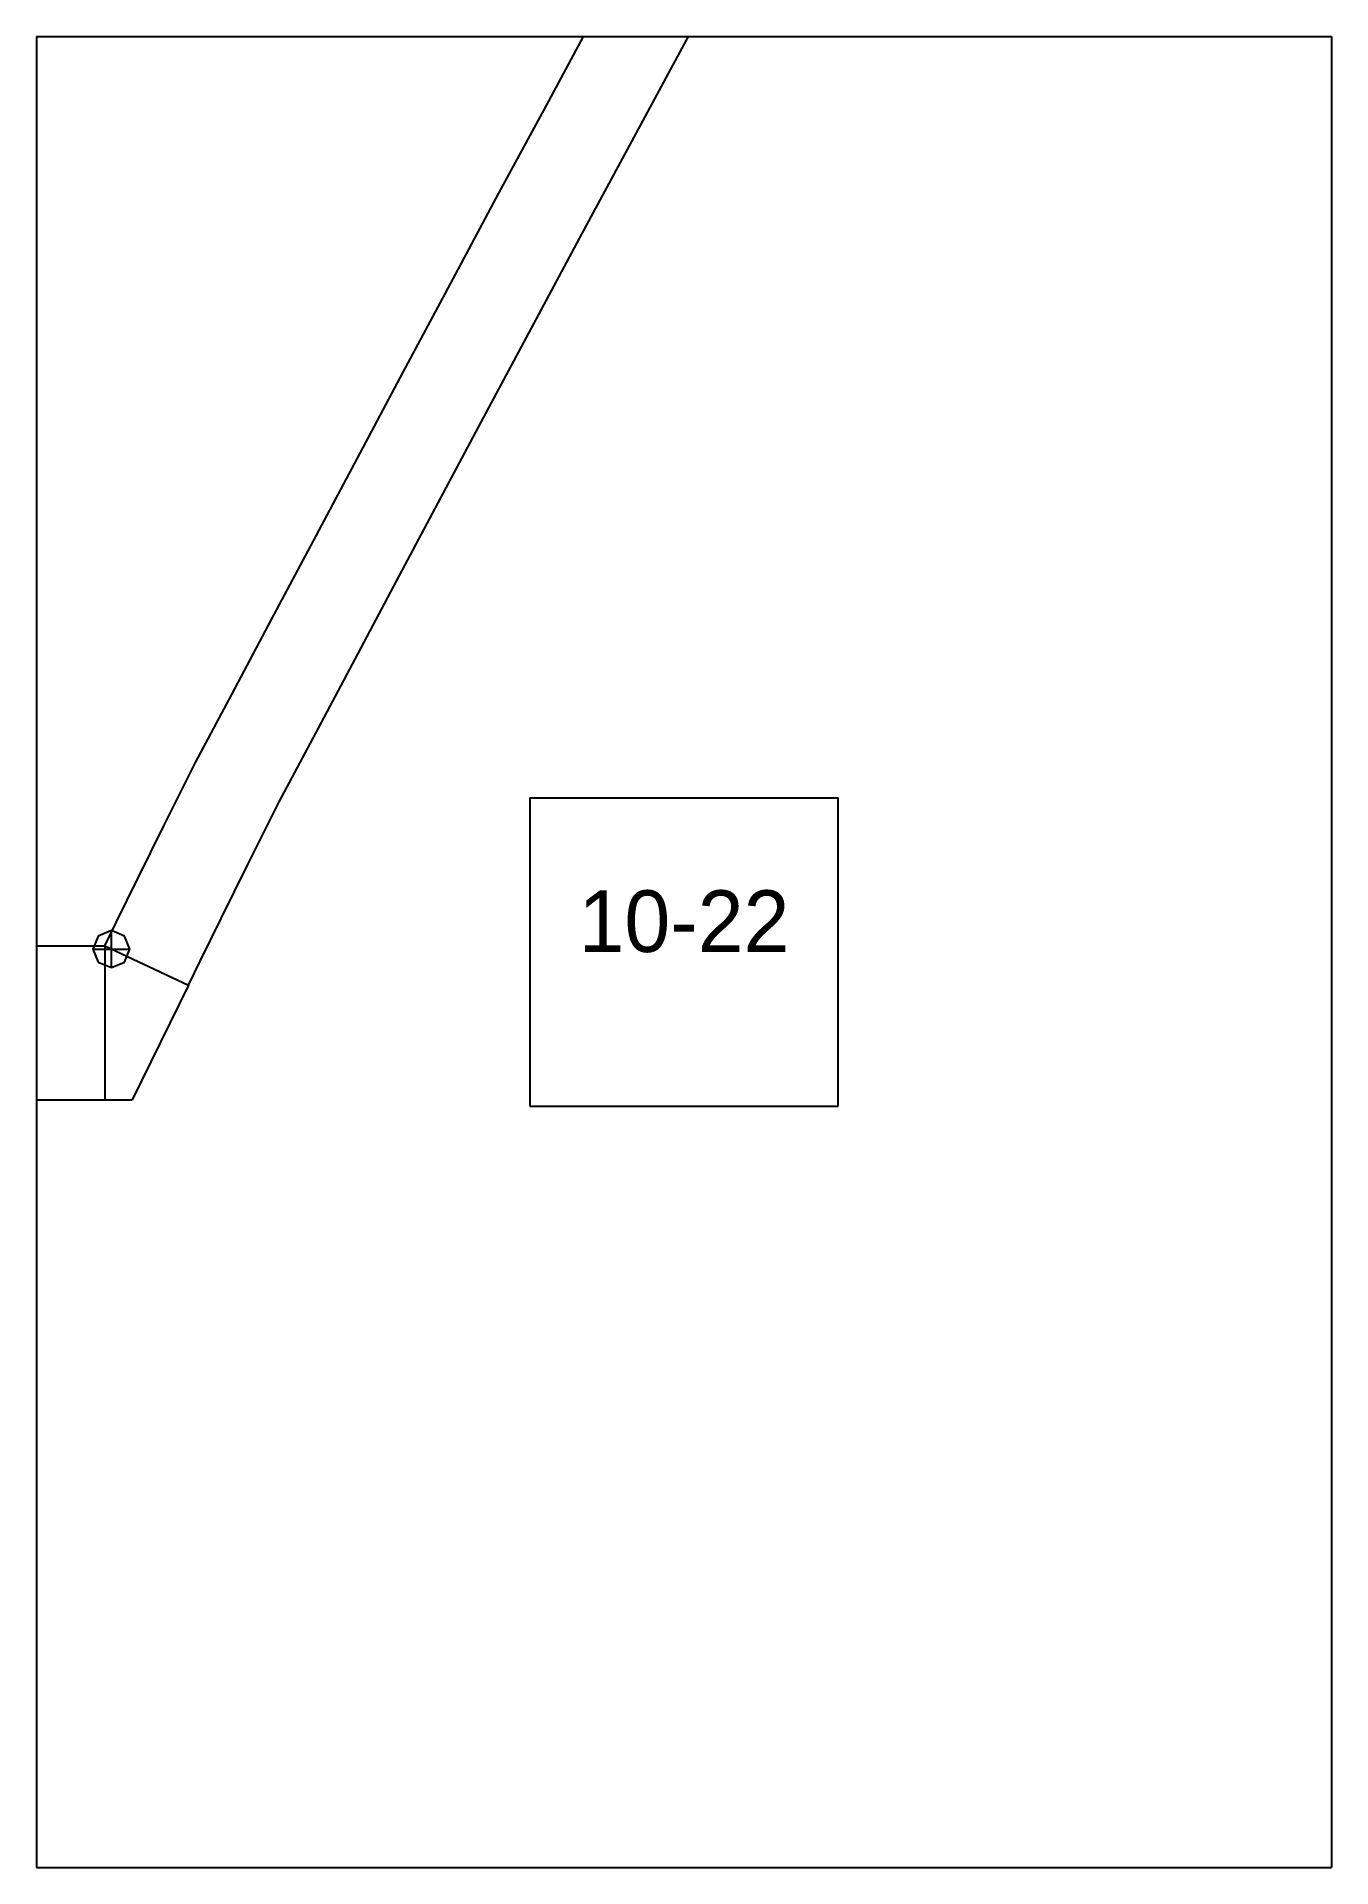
# Paper-space layout 'Plan 10-22' of a CAD drawing. Header units: metres, sheet in millimetres. Extents: x 0 to 210, y 0 to 297.
# The model-space entities are those that its viewports show. They can reach past a viewport. Long polylines and large blocks are cut down to what shows.
import ezdxf
from ezdxf.enums import TextEntityAlignment as Align

# ---------------------------------------------------------------- set-up
doc = ezdxf.new("R2010")
doc.units = ezdxf.units.M
for name, color, linetype in [('default', 7, 'Continuous'), ('TEXTLAYER', 7, 'Continuous'), ('VIEWPORTS', 7, 'Continuous')]:
    doc.layers.add(name, color=color, linetype=linetype)

msp = doc.modelspace()

# ---------------------------------------------------------------- linework, layer by layer
at = {"color": 9}
for p, q in [((4410, -2376), (4410, -2673)), ((4410, -2376), (4410, -2673)), ((4620, -2376), (4620, -2673)), ((4620, -2376), (4620, -2673)), ((4200, -2673), (4410, -2673)), ((4200, -2673), (4410, -2673)), ((4410, -2673), (4620, -2673)), ((4410, -2673), (4410, -2970)), ((4410, -2673), (4620, -2673)), ((4410, -2673), (4410, -2970)), ((4620, -2673), (4830, -2673)), ((4620, -2673), (4620, -2970)), ((4620, -2673), (4830, -2673)), ((4620, -2673), (4620, -2970)), ((4490, -2796.5), (4540, -2796.5)), ((4490, -2796.5), (4490, -2846.5)), ((4540, -2846.5), (4540, -2796.5)), ((4490, -2846.5), (4540, -2846.5)), ((4200, -2970), (4410, -2970)), ((4410, -2970), (4620, -2970)), ((4620, -2970), (4830, -2970))]:
    msp.add_line(p, q, dxfattribs=at)
at = {"layer": 'default', "color": 7, "linetype": 'Continuous'}
for p, q in [((4514.72, -2674.85), (4523.02, -2659.55)), ((4493.05, -2683.45), (4501.24, -2668.28)), ((4506.54, -2690), (4514.72, -2674.85)), ((4484.99, -2698.41), (4493.05, -2683.45)), ((4498.49, -2704.95), (4506.54, -2690)), ((4477.11, -2713.1), (4484.99, -2698.41)), ((4490.62, -2719.61), (4498.49, -2704.95)), ((4469.44, -2727.44), (4477.11, -2713.1)), ((4482.96, -2733.94), (4490.62, -2719.61)), ((4462.02, -2741.37), (4469.44, -2727.44)), ((4475.55, -2747.84), (4482.96, -2733.94)), ((4454.9, -2754.78), (4462.02, -2741.37)), ((4468.44, -2761.24), (4475.55, -2747.84)), ((4448.12, -2767.58), (4454.9, -2754.78)), ((4461.67, -2774.01), (4468.44, -2761.24)), ((4441.7, -2779.61), (4448.12, -2767.58)), ((4455.26, -2786.02), (4461.67, -2774.01)), ((4435.78, -2790.75), (4441.7, -2779.61)), ((4449.35, -2797.14), (4455.26, -2786.02)), ((4430.68, -2800.9), (4435.78, -2790.75)), ((4444.25, -2807.28), (4449.35, -2797.14)), ((4426.34, -2809.69), (4430.68, -2800.9)), ((4439.93, -2816.06), (4444.25, -2807.28)), ((4422.94, -2816.63), (4426.34, -2809.69)), ((4422.12, -2818.03), (4420, -2818.91)), ((4421.04, -2820.5), (4422.94, -2816.63)), ((4424.24, -2818.91), (4422.12, -2818.03)), ((4422.12, -2824.03), (4422.12, -2818.03)), ((4436.52, -2822.99), (4439.93, -2816.06)), ((4165.73, -2820.5), (4421.04, -2820.5)), ((4420, -2818.91), (4419.12, -2821.03)), ((4419.12, -2821.03), (4420, -2823.15)), ((4419.12, -2821.03), (4425.12, -2821.03)), ((4421.04, -2820.5), (4421.04, -2845.5)), ((4421.04, -2820.5), (4434.63, -2826.86)), ((4425.12, -2821.03), (4424.24, -2818.91)), ((4424.24, -2823.15), (4425.12, -2821.03)), ((4420, -2823.15), (4422.12, -2824.03)), ((4422.12, -2824.03), (4424.24, -2823.15)), ((4434.63, -2826.86), (4436.52, -2822.99)), ((4434.63, -2826.86), (4425.49, -2845.5)), ((4165.73, -2845.5), (4421.04, -2845.5)), ((4421.04, -2845.5), (4425.49, -2845.5))]:
    msp.add_line(p, q, dxfattribs=at)

# ---------------------------------------------------------------- texts
at = {"layer": 'TEXTLAYER', "color": 1}
msp.add_text('10-22', height=10, dxfattribs=at).set_placement((4515, -2821.5), align=Align.CENTER)

psp = doc.layouts.new('Plan 10-22')

# ---------------------------------------------------------------- viewports
at = {"layer": 'VIEWPORTS'}
psp.add_viewport(center=(105, 148.5), size=(210, 297), view_center_point=(4515, -2821.5), view_height=297, dxfattribs=at)

doc.saveas('drawing.dxf')
